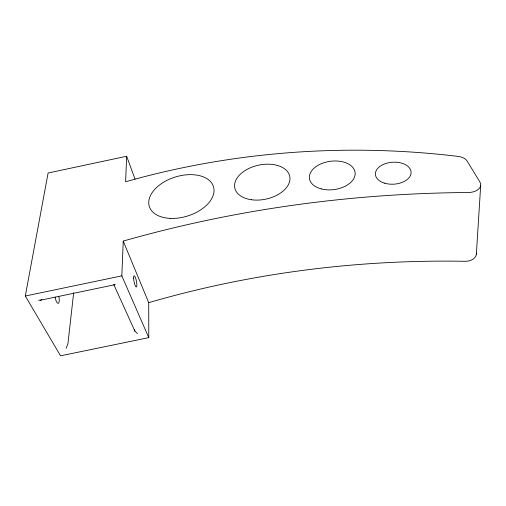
<?xml version="1.0" encoding="UTF-8"?>
<svg xmlns="http://www.w3.org/2000/svg" width="506" height="506" viewBox="0 0 506 506"><rect width="100%" height="100%" fill="white"/><g stroke="black" fill="none" stroke-linecap="round" stroke-linejoin="round"><path stroke-width="0.76" d="M148.777 337.635L121.832 275.865L123.236 241.084C235.315 209.105 351.809 193.311 468.309 192.514A12.821 7.856 1 0 0 479.903 182.027L467.108 161.016A12.27 7.299 -0.4 0 0 458.044 156.386C346.989 143.008 233.291 151.224 125.621 181.762L126.652 156.259L48.102 173.008L25.3 296.016L60.556 355.826L148.777 337.635L148.72 302.664L123.236 241.084M476.355 254.24L480.7 185.272M73.667 292.74L67.937 343.637L66.166 348.311M115.223 284.283L114.362 284.802L40.493 300.203L38.601 300.254M41.834 299.634L40.493 300.203M148.72 302.664C251.235 272.797 358.311 259.401 465.014 261.292A11.72 7.963 3.8 0 0 476.342 253.126M25.3 296.016L121.832 275.865M114.362 284.802L113.818 284.625L134.887 331.126L137.455 333.593M134.887 331.126L134.545 329.874M126.652 156.259L135.039 179.105M58.822 296.522A5.737 1.885 79.3 0 1 58.196 303.341A5.737 1.885 79.3 0 1 55.148 297.104M133.622 278.034A5.756 1.214 78.9 0 0 136.152 287.029A5.756 1.214 78.9 0 0 135.969 279.198A5.756 1.214 78.9 0 0 133.622 278.034M170.244 218.377A33.573 20.442 -17.1 0 0 213.532 186.872A33.573 20.442 -17.1 0 0 160.364 184.374A33.573 20.442 -17.1 0 0 170.244 218.377M251.476 199.756A28.096 17.375 -12 0 0 289.774 176.43A28.096 17.375 -12 0 0 245.549 170.25A28.096 17.375 -12 0 0 251.476 199.756M321.373 188.934A23.029 14.269 -7.5 0 0 355.149 173.185A23.029 14.269 -7.5 0 0 320.222 164.197A23.029 14.269 -7.5 0 0 321.373 188.934M384.497 183.147A17.874 10.993 -3.7 0 0 411.1 172.369A17.874 10.993 -3.7 0 0 384.143 164.096A17.874 10.993 -3.7 0 0 384.497 183.147"/></g></svg>
